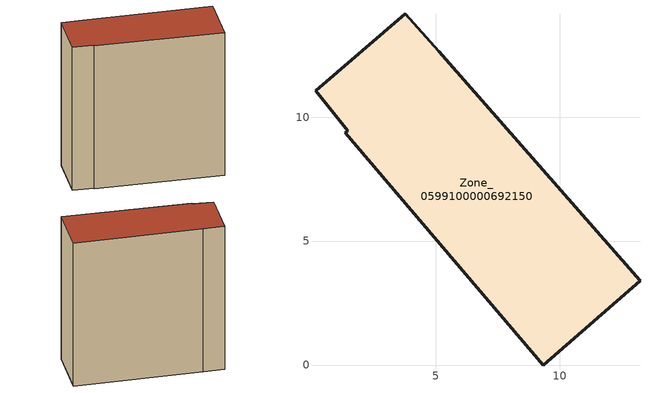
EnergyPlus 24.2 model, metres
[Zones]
Zone_0599100000692150
 floor ground (C_G): 1.34,9.37 1.44,9.44 0.14,11.06 3.75,14.16 5.12,12.66 13.23,3.4 9.32,0 z0
 wall outside (C_F): 0.14,11.06 1.44,9.44 1.34,9.37 9.32,0 13.23,3.4 5.12,12.66 3.75,14.16 0.14,11.06 z0:15.14
 roof outside (C_R): 1.44,9.44 1.34,9.37 9.32,0 13.23,3.4 5.12,12.66 3.75,14.16 0.14,11.06 z15.14
[BUILDING]
Pand.0599100000692150: North Axis=0; Terrain=City; Loads Convergence Tolerance Value=0.04; Temperature Convergence Tolerance Value=0.4; Solar Distribution=FullExterior; Maximum Number of Warmup Days=25; Minimum Number of Warmup Days=1
[Site:Location]
Rotterdam.The.Hague.AP_ZH_NLD Design_Conditions: Latitude=51.96; Longitude=4.45; Time Zone=1; Elevation=-4.5
[SITE:GROUNDTEMPERATURE:BUILDINGSURFACE]
18, 18, 18, 18, 18, 18, 18, 18, 18, 18, 18, 18
[MATERIAL] Thermal Absorptance=0.9; Solar Absorptance=0.7; Visible Absorptance=0.7
Name | Roughness | Thickness | Conductivity | Density | Specific Heat
G.TI.1946 | MediumSmooth | 0.15 | 1 | 540 | 1210
F.TI.1946 | Rough | 0.3 | 0.857143 | 1920 | 840
R.TI.1946 | MediumRough | 0.2 | 0.1 | 1500 | 1000
[CONSTRUCTION]
C_G: G.TI.1946
C_F: F.TI.1946
C_R: R.TI.1946
[ZONE]
Zone_0599100000692150: Type=1; Multiplier=1; Ceiling Height=Autocalculate; Volume=Autocalculate; Floor Area=autocalculate; Part of Total Floor Area=Yes
[ZONEINFILTRATION:DESIGNFLOWRATE]
Infil_Zone_0599100000692150: Zone or ZoneList or Space or SpaceList=Zone_0599100000692150; Schedule=AlwaysOn; Design Flow Rate Calculation Method=Flow/Area; Flow Rate per Floor Area=0.003; Constant Term Coefficient=1; Temperature Term Coefficient=0; Velocity Term Coefficient=0; Velocity Squared Term Coefficient=0
[HVACTEMPLATE:ZONE:IDEALLOADSAIRSYSTEM]
Zone_0599100000692150: Maximum Heating Supply Air Temperature=50; Minimum Cooling Supply Air Temperature=13; Maximum Heating Supply Air Humidity Ratio=0.0156; Minimum Cooling Supply Air Humidity Ratio=0.0077; Heating Limit=NoLimit; Cooling Limit=NoLimit; Dehumidification Control Type=ConstantSensibleHeatRatio; Cooling Sensible Heat Ratio=0.7; Dehumidification Setpoint=60; Humidification Control Type=None; Humidification Setpoint=30; Outdoor Air Method=None; Outdoor Air Flow Rate per Person=0.00944; Outdoor Air Flow Rate per Zone Floor Area=0; Outdoor Air Flow Rate per Zone=0; Demand Controlled Ventilation Type=None; Outdoor Air Economizer Type=NoEconomizer; Heat Recovery Type=None; Sensible Heat Recovery Effectiveness=0.7; Latent Heat Recovery Effectiveness=0.65
[ZONECONTROL:THERMOSTAT]
ThermostatControl_Zone_0599100000692150: Zone or ZoneList=Zone_0599100000692150; Control Type Schedule=DualSetpointControlType; Control 1=Thermostat_Zone_0599100000692150; Temperature Difference Between Cutout And Setpoint=0
[THERMOSTATSETPOINT:DUALSETPOINT]
Thermostat_Zone_0599100000692150: Heating Setpoint Temperature Schedule=HeatingSetpoint_Zone_0599100000692150; Cooling Setpoint Temperature Schedule=CoolingSetpoint_Zone_0599100000692150
[SCHEDULE:COMPACT]
HeatingSetpoint_Zone_0599100000692150: Through: 12/31, For: AllDays, Until: 24:00, 21
CoolingSetpoint_Zone_0599100000692150: Through: 12/31, For: AllDays, Until: 24:00, 24
DualSetpointControlType: Through: 12/31, For: AllDays, Until: 24:00, 4
AlwaysOn: Through: 12/31, For: AllDays, Until: 24:00, 1
